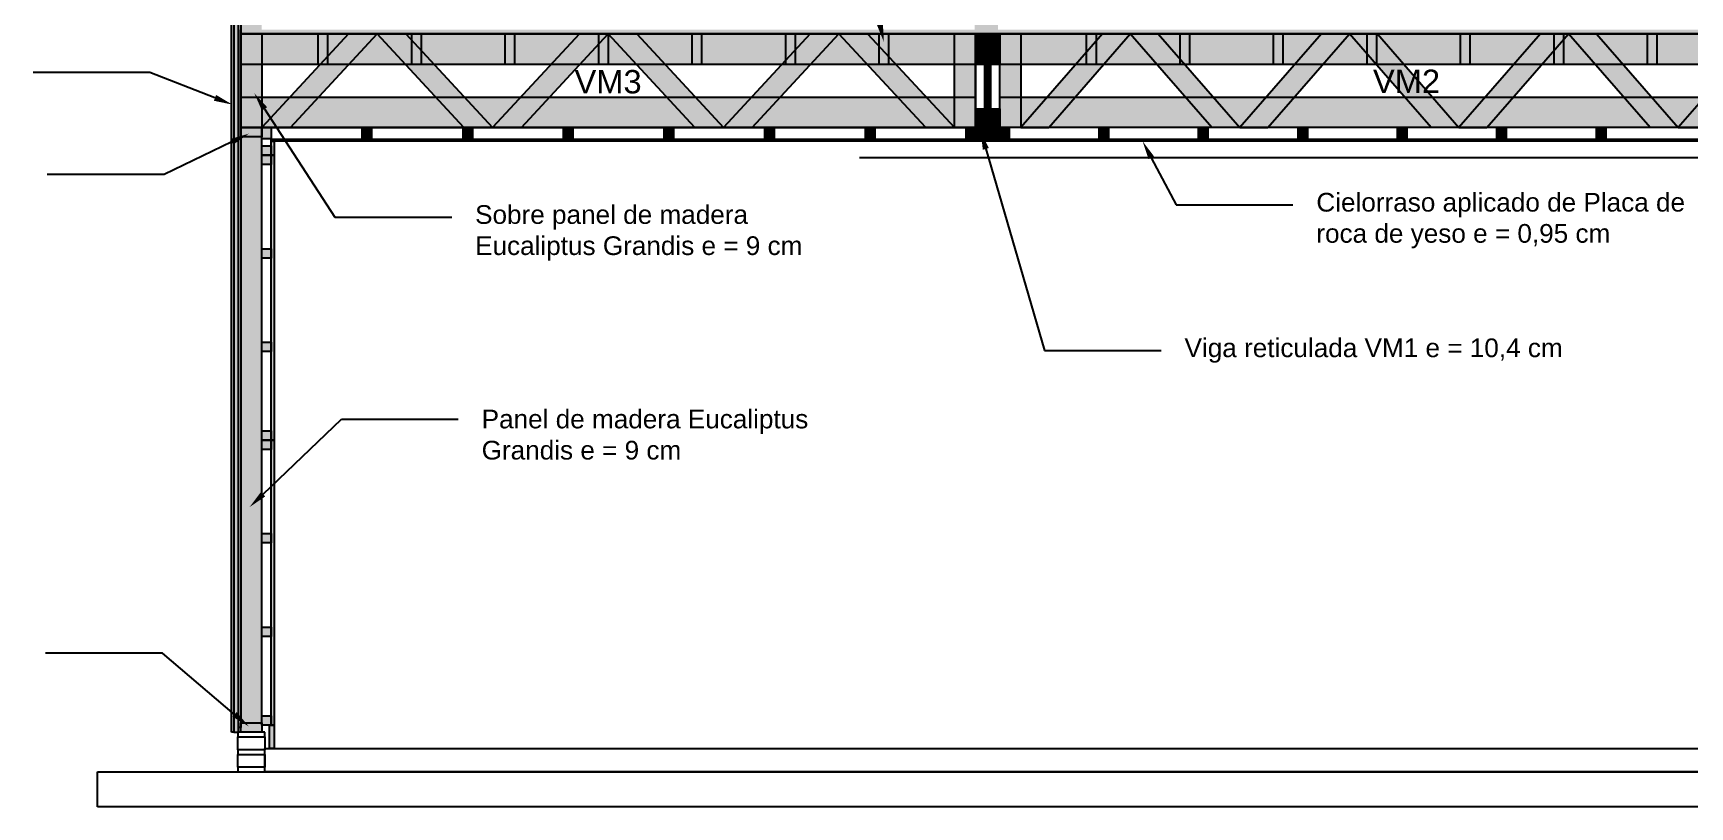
# Model space of a CAD drawing. Header units: millimetres. Extents: x 2924 to 6397, y 1565 to 1704.
# Drawn here: x 3172.05 to 3179.14, y 1618.33 to 1621.64 of the extents above; entities that cross this region are included whole.
import ezdxf

# ---------------------------------------------------------------- set-up
doc = ezdxf.new("R2010")
doc.units = ezdxf.units.MM
doc.layers.add('00_Celosia', color=6, linetype='Continuous')
doc.layers.add('PT-MUROS', color=7, linetype='Continuous')
doc.styles.get("Standard").update_dxf_attribs({"font": 'arial.ttf'})

msp = doc.modelspace()

# ---------------------------------------------------------------- hatches: boundary and pattern name
at = {"layer": 'PT-MUROS'}
h = msp.add_hatch(color=8, dxfattribs=at)
h.dxf.hatch_style = 1
h.paths.add_polyline_path([(3172.913, 1618.6512), (3172.9028, 1618.6512), (3172.9028, 1624.3682), (3172.913, 1624.3682)])
at = {"layer": 'PT-MUROS', "true_color": 0xf7f281}
h = msp.add_hatch(color=51, dxfattribs=at)
h.dxf.hatch_style = 1
h.paths.add_polyline_path([(3172.933, 1624.3682), (3172.913, 1624.3682), (3172.913, 1618.6512), (3172.933, 1618.6512)])
at = {"layer": 'PT-MUROS'}
h = msp.add_hatch(color=1, dxfattribs=at)
h.dxf.hatch_style = 1
h.paths.add_polyline_path([(3172.9425, 1618.6712), (3172.933, 1618.6712), (3172.933, 1624.3682), (3172.9425, 1624.3682)])
h.paths.add_polyline_path([(3176.083, 1624.3682), (3176.0925, 1624.3682), (3176.0925, 1621.6587), (3176.083, 1621.6587)])
h = msp.add_hatch(color=3, dxfattribs=at)
h.dxf.hatch_style = 1
h.paths.add_polyline_path([(3172.9425, 1621.2407), (3173.0325, 1621.2407), (3173.0325, 1621.2007), (3172.9425, 1621.2007)])
h.paths.add_polyline_path([(3172.9425, 1624.3682), (3173.0325, 1624.3682), (3173.0325, 1624.3282), (3172.9425, 1624.3282)])
h.paths.add_polyline_path([(3176.0925, 1624.3682), (3176.1825, 1624.3682), (3176.1825, 1624.3282), (3176.0925, 1624.3282)])
at = {"layer": 'PT-MUROS', "true_color": 0xf8991e}
h = msp.add_hatch(color=30, dxfattribs=at)
h.dxf.hatch_style = 1
h.paths.add_polyline_path([(3173.0325, 1621.2007), (3172.9425, 1621.2007), (3172.9425, 1618.6912), (3173.0325, 1618.6912)])
h.paths.add_polyline_path([(3173.0325, 1624.3282), (3172.9425, 1624.3282), (3172.9425, 1621.6987), (3173.0325, 1621.6987)])
h.paths.add_polyline_path([(3176.1825, 1624.3282), (3176.0925, 1624.3282), (3176.0925, 1621.6987), (3176.1825, 1621.6987)])
at = {"layer": 'PT-MUROS', "true_color": 0xf7f281}
h = msp.add_hatch(color=51, dxfattribs=at)
h.dxf.hatch_style = 1
h.paths.add_polyline_path([(3176.1825, 1621.7587), (3176.2225, 1621.7587), (3176.2225, 1621.7187), (3176.1825, 1621.7187)])
h.paths.add_polyline_path([(3176.1825, 1621.8187), (3176.2225, 1621.8187), (3176.2225, 1621.7787), (3176.1825, 1621.7787)])
h.paths.add_polyline_path([(3176.043, 1621.7587), (3176.083, 1621.7587), (3176.083, 1621.7187), (3176.043, 1621.7187)])
h.paths.add_polyline_path([(3176.043, 1621.8187), (3176.083, 1621.8187), (3176.083, 1621.7787), (3176.043, 1621.7787)])
h.paths.add_polyline_path([(3176.043, 1622.1387), (3176.083, 1622.1387), (3176.083, 1622.0987), (3176.043, 1622.0987)])
h.paths.add_polyline_path([(3176.1825, 1622.1387), (3176.2225, 1622.1387), (3176.2225, 1622.0987), (3176.1825, 1622.0987)])
h.paths.add_polyline_path([(3176.043, 1622.9787), (3176.083, 1622.9787), (3176.083, 1622.9387), (3176.043, 1622.9387)])
h.paths.add_polyline_path([(3176.043, 1622.9387), (3176.083, 1622.9387), (3176.083, 1622.8987), (3176.043, 1622.8987)])
h.paths.add_polyline_path([(3176.043, 1622.5387), (3176.083, 1622.5387), (3176.083, 1622.4987), (3176.043, 1622.4987)])
h.paths.add_polyline_path([(3176.1825, 1622.9787), (3176.2225, 1622.9787), (3176.2225, 1622.9387), (3176.1825, 1622.9387)])
h.paths.add_polyline_path([(3176.1825, 1622.9387), (3176.2225, 1622.9387), (3176.2225, 1622.8987), (3176.1825, 1622.8987)])
h.paths.add_polyline_path([(3176.1825, 1622.5387), (3176.2225, 1622.5387), (3176.2225, 1622.4987), (3176.1825, 1622.4987)])
h.paths.add_polyline_path([(3176.043, 1623.7587), (3176.083, 1623.7587), (3176.083, 1623.7187), (3176.043, 1623.7187)])
h.paths.add_polyline_path([(3176.043, 1623.3587), (3176.083, 1623.3587), (3176.083, 1623.3187), (3176.043, 1623.3187)])
h.paths.add_polyline_path([(3176.1825, 1623.7587), (3176.2225, 1623.7587), (3176.2225, 1623.7187), (3176.1825, 1623.7187)])
h.paths.add_polyline_path([(3176.1825, 1623.3587), (3176.2225, 1623.3587), (3176.2225, 1623.3187), (3176.1825, 1623.3187)])
h.paths.add_polyline_path([(3176.043, 1624.1987), (3176.083, 1624.1987), (3176.083, 1624.1587), (3176.043, 1624.1587)])
h.paths.add_polyline_path([(3176.043, 1624.1587), (3176.083, 1624.1587), (3176.083, 1624.1187), (3176.043, 1624.1187)])
h.paths.add_polyline_path([(3176.1825, 1624.1987), (3176.2225, 1624.1987), (3176.2225, 1624.1587), (3176.1825, 1624.1587)])
h.paths.add_polyline_path([(3176.1825, 1624.1587), (3176.2225, 1624.1587), (3176.2225, 1624.1187), (3176.1825, 1624.1187)])
h.paths.add_polyline_path([(3176.1825, 1624.3682), (3176.2225, 1624.3682), (3176.2225, 1624.3282), (3176.1825, 1624.3282)])
h.paths.add_polyline_path([(3176.043, 1624.3682), (3176.083, 1624.3682), (3176.083, 1624.3282), (3176.043, 1624.3282)])
h.paths.add_polyline_path([(3173.0325, 1624.1987), (3173.0725, 1624.1987), (3173.0725, 1624.1587), (3173.0325, 1624.1587)])
h.paths.add_polyline_path([(3173.0325, 1624.3682), (3173.0725, 1624.3682), (3173.0725, 1624.3282), (3173.0325, 1624.3282)])
h.paths.add_polyline_path([(3173.0325, 1624.1587), (3173.0725, 1624.1587), (3173.0725, 1624.1187), (3173.0325, 1624.1187)])
h.paths.add_polyline_path([(3173.0325, 1623.7587), (3173.0725, 1623.7587), (3173.0725, 1623.7187), (3173.0325, 1623.7187)])
h.paths.add_polyline_path([(3173.0325, 1623.3587), (3173.0725, 1623.3587), (3173.0725, 1623.3187), (3173.0325, 1623.3187)])
h.paths.add_polyline_path([(3173.0325, 1622.9787), (3173.0725, 1622.9787), (3173.0725, 1622.9387), (3173.0325, 1622.9387)])
h.paths.add_polyline_path([(3173.0325, 1622.9387), (3173.0725, 1622.9387), (3173.0725, 1622.8987), (3173.0325, 1622.8987)])
h.paths.add_polyline_path([(3173.0325, 1622.5387), (3173.0725, 1622.5387), (3173.0725, 1622.4987), (3173.0325, 1622.4987)])
h.paths.add_polyline_path([(3173.0325, 1622.1387), (3173.0725, 1622.1387), (3173.0725, 1622.0987), (3173.0325, 1622.0987)])
h.paths.add_polyline_path([(3173.0325, 1621.7587), (3173.0725, 1621.7587), (3173.0725, 1621.7187), (3173.0325, 1621.7187)])
h.paths.add_polyline_path([(3173.0325, 1621.8187), (3173.0725, 1621.8187), (3173.0725, 1621.7787), (3173.0325, 1621.7787)])
h.paths.add_polyline_path([(3173.0325, 1621.2412), (3173.0725, 1621.2412), (3173.0725, 1621.1912), (3173.0325, 1621.1912)])
h.paths.add_polyline_path([(3173.0325, 1621.1612), (3173.0725, 1621.1612), (3173.0725, 1621.1212), (3173.0325, 1621.1212)])
h.paths.add_polyline_path([(3173.0325, 1621.1212), (3173.0725, 1621.1212), (3173.0725, 1621.0812), (3173.0325, 1621.0812)])
h.paths.add_polyline_path([(3173.0325, 1620.3212), (3173.0725, 1620.3212), (3173.0725, 1620.2812), (3173.0325, 1620.2812)])
h.paths.add_polyline_path([(3173.0325, 1619.9412), (3173.0725, 1619.9412), (3173.0725, 1619.9012), (3173.0325, 1619.9012)])
h.paths.add_polyline_path([(3173.0325, 1619.9012), (3173.0725, 1619.9012), (3173.0725, 1619.8612), (3173.0325, 1619.8612)])
h.paths.add_polyline_path([(3173.0325, 1620.7212), (3173.0725, 1620.7212), (3173.0725, 1620.6812), (3173.0325, 1620.6812)])
h.paths.add_polyline_path([(3173.0325, 1619.5012), (3173.0725, 1619.5012), (3173.0725, 1619.4612), (3173.0325, 1619.4612)])
h.paths.add_polyline_path([(3173.0325, 1619.1012), (3173.0725, 1619.1012), (3173.0725, 1619.0612), (3173.0325, 1619.0612)])
h.paths.add_polyline_path([(3173.0325, 1618.7212), (3173.0725, 1618.7212), (3173.0725, 1618.6812), (3173.0325, 1618.6812)])
at = {"layer": 'PT-MUROS', "true_color": 0x58ba48}
h = msp.add_hatch(color=85, dxfattribs=at)
h.dxf.hatch_style = 1
h.paths.add_polyline_path([(3173.0725, 1622.9387), (3173.085, 1622.9387), (3173.085, 1621.7187), (3173.0725, 1621.7187)])
h.paths.add_polyline_path([(3173.0725, 1621.1812), (3173.085, 1621.1812), (3173.085, 1621.1212), (3173.0725, 1621.1212)])
h.paths.add_polyline_path([(3173.0725, 1621.1212), (3173.085, 1621.1212), (3173.085, 1619.9012), (3173.0725, 1619.9012)])
h.paths.add_polyline_path([(3173.0725, 1621.1907), (3179.6348, 1621.1907), (3179.6348, 1621.1812), (3173.0725, 1621.1812)])
h.paths.add_polyline_path([(3173.0725, 1619.9012), (3173.085, 1619.9012), (3173.085, 1618.6812), (3173.0725, 1618.6812)])
h.paths.add_polyline_path([(3176.2225, 1622.9387), (3176.235, 1622.9387), (3176.235, 1621.7187), (3176.2225, 1621.7187)])
h.paths.add_polyline_path([(3176.0305, 1622.9387), (3176.043, 1622.9387), (3176.043, 1621.7187), (3176.0305, 1621.7187)])
h.paths.add_polyline_path([(3176.2225, 1624.1587), (3176.235, 1624.1587), (3176.235, 1622.9387), (3176.2225, 1622.9387)])
h.paths.add_polyline_path([(3176.0305, 1624.1587), (3176.043, 1624.1587), (3176.043, 1622.9387), (3176.0305, 1622.9387)])
h.paths.add_polyline_path([(3176.235, 1624.3187), (3176.2225, 1624.3187), (3176.2225, 1624.1587), (3176.235, 1624.1587)])
h.paths.add_polyline_path([(3176.043, 1624.3187), (3176.0305, 1624.3187), (3176.0305, 1624.1587), (3176.043, 1624.1587)])
h.paths.add_polyline_path([(3173.0725, 1624.3282), (3176.043, 1624.3282), (3176.043, 1624.3187), (3173.0725, 1624.3187)])
h.paths.add_polyline_path([(3176.2225, 1624.3282), (3179.6348, 1624.3282), (3179.6348, 1624.3187), (3176.2225, 1624.3187)])
h.paths.add_polyline_path([(3173.085, 1624.3187), (3173.0725, 1624.3187), (3173.0725, 1624.1587), (3173.085, 1624.1587)])
h.paths.add_polyline_path([(3173.0725, 1624.1587), (3173.085, 1624.1587), (3173.085, 1622.9387), (3173.0725, 1622.9387)])
at = {"layer": 'PT-MUROS', "true_color": 0x636466}
h = msp.add_hatch(color=251, dxfattribs=at)
h.dxf.hatch_style = 1
h.paths.add_polyline_path([(3173.065, 1618.6812), (3173.085, 1618.6812), (3173.085, 1618.5812), (3173.065, 1618.5812)])
h.paths.add_polyline_path([(3173.085, 1621.8187), (3173.105, 1621.8187), (3173.105, 1621.7187), (3173.085, 1621.7187)])
h.paths.add_polyline_path([(3176.0105, 1621.8187), (3176.0305, 1621.8187), (3176.0305, 1621.7187), (3176.0105, 1621.7187)])
h.paths.add_polyline_path([(3176.235, 1621.8187), (3176.255, 1621.8187), (3176.255, 1621.7187), (3176.235, 1621.7187)])
h.paths.add_polyline_path([(3179.6148, 1621.8187), (3179.6348, 1621.8187), (3179.6348, 1621.7187), (3179.6148, 1621.7187)])
at = {"layer": 'PT-MUROS', "true_color": 0x991b1e}
h = msp.add_hatch(color=244, dxfattribs=at)
h.dxf.hatch_style = 1
h.paths.add_polyline_path([(3172.9425, 1618.6912), (3173.0325, 1618.6912), (3173.0325, 1618.6512), (3172.9425, 1618.6512)])
h.paths.add_polyline_path([(3176.0925, 1621.6987), (3176.1825, 1621.6987), (3176.1825, 1621.6587), (3176.0925, 1621.6587)])
h.paths.add_polyline_path([(3172.9425, 1621.6987), (3173.0325, 1621.6987), (3173.0325, 1621.6587), (3172.9425, 1621.6587)])
at = {"layer": 'PT-MUROS', "true_color": 0x642165}
h = msp.add_hatch(color=219, dxfattribs=at)
h.dxf.hatch_style = 1
h.paths.add_polyline_path([(3172.9425, 1621.6587), (3179.6523, 1621.6587), (3179.6523, 1621.6407), (3172.9425, 1621.6407)])
at = {"layer": 'PT-MUROS', "true_color": 0xf7f281}
h = msp.add_hatch(color=51, dxfattribs=at)
h.dxf.hatch_style = 1
h.paths.add_polyline_path([(3176.0865, 1621.2407), (3172.9425, 1621.2407), (3172.9425, 1621.3707), (3176.0865, 1621.3707)])
h.paths.add_polyline_path([(3176.0865, 1621.5107), (3172.9425, 1621.5107), (3172.9425, 1621.6407), (3176.0865, 1621.6407)])
at = {"layer": 'PT-MUROS', "true_color": 0xcd6928}
h = msp.add_hatch(color=32, dxfattribs=at)
h.dxf.hatch_style = 1
h.paths.add_polyline_path([(3175.5025, 1621.6407), (3175.6253, 1621.6407), (3175.9965, 1621.2407), (3175.8737, 1621.2407)])
h.paths.add_polyline_path([(3175.5025, 1621.6407), (3175.3797, 1621.6407), (3175.0085, 1621.2407), (3175.1313, 1621.2407)])
h.paths.add_polyline_path([(3174.5145, 1621.6407), (3174.6373, 1621.6407), (3175.0085, 1621.2407), (3174.8857, 1621.2407)])
h.paths.add_polyline_path([(3174.5145, 1621.6407), (3174.3917, 1621.6407), (3174.0205, 1621.2407), (3174.1433, 1621.2407)])
h.paths.add_polyline_path([(3173.5265, 1621.6407), (3173.6493, 1621.6407), (3174.0205, 1621.2407), (3173.8977, 1621.2407)])
h.paths.add_polyline_path([(3173.5265, 1621.6407), (3173.4037, 1621.6407), (3173.0325, 1621.2407), (3173.1553, 1621.2407)])
h.paths.add_polyline_path([(3175.9965, 1621.6407), (3176.0865, 1621.6407), (3176.0865, 1621.2407), (3175.9965, 1621.2407)])
h.paths.add_polyline_path([(3172.9425, 1621.6407), (3173.0325, 1621.6407), (3173.0325, 1621.2407), (3172.9425, 1621.2407)])
at = {"layer": 'PT-MUROS'}
h = msp.add_hatch(color=5, dxfattribs=at)
h.dxf.hatch_style = 1
h.paths.add_polyline_path([(3172.9425, 1621.6407), (3173.0325, 1621.6407), (3173.0325, 1621.2407), (3172.9425, 1621.2407)])
h = msp.add_hatch(color=1, dxfattribs=at)
h.dxf.hatch_style = 1
h.paths.add_polyline_path([(3173.2745, 1621.6407), (3173.3145, 1621.6407), (3173.3145, 1621.5107), (3173.2745, 1621.5107)])
h = msp.add_hatch(color=1, dxfattribs=at)
h.dxf.hatch_style = 1
h.paths.add_polyline_path([(3173.6745, 1621.6407), (3173.7145, 1621.6407), (3173.7145, 1621.5107), (3173.6745, 1621.5107)])
h = msp.add_hatch(color=1, dxfattribs=at)
h.dxf.hatch_style = 1
h.paths.add_polyline_path([(3174.0745, 1621.6407), (3174.1145, 1621.6407), (3174.1145, 1621.5107), (3174.0745, 1621.5107)])
h = msp.add_hatch(color=1, dxfattribs=at)
h.dxf.hatch_style = 1
h.paths.add_polyline_path([(3174.4745, 1621.6407), (3174.5145, 1621.6407), (3174.5145, 1621.5107), (3174.4745, 1621.5107)])
h = msp.add_hatch(color=1, dxfattribs=at)
h.dxf.hatch_style = 1
h.paths.add_polyline_path([(3174.8745, 1621.6407), (3174.9145, 1621.6407), (3174.9145, 1621.5107), (3174.8745, 1621.5107)])
h = msp.add_hatch(color=1, dxfattribs=at)
h.dxf.hatch_style = 1
h.paths.add_polyline_path([(3175.2745, 1621.6407), (3175.3145, 1621.6407), (3175.3145, 1621.5107), (3175.2745, 1621.5107)])
h = msp.add_hatch(color=1, dxfattribs=at)
h.dxf.hatch_style = 1
h.paths.add_polyline_path([(3175.6745, 1621.6407), (3175.7145, 1621.6407), (3175.7145, 1621.5107), (3175.6745, 1621.5107)])
at = {"layer": 'PT-MUROS', "true_color": 0xf7f281}
h = msp.add_hatch(color=51, dxfattribs=at)
h.dxf.hatch_style = 1
h.paths.add_polyline_path([(3176.1905, 1621.6407), (3179.6523, 1621.6407), (3179.6523, 1621.5107), (3176.1905, 1621.5107)])
h.paths.add_polyline_path([(3176.1905, 1621.3707), (3179.6523, 1621.3707), (3179.6523, 1621.2407), (3176.1905, 1621.2407)])
at = {"layer": 'PT-MUROS', "true_color": 0xcd6928}
h = msp.add_hatch(color=32, dxfattribs=at)
h.dxf.hatch_style = 1
h.paths.add_polyline_path([(3179.5623, 1621.6407), (3179.4428, 1621.6407), (3179.0935, 1621.2407), (3179.213, 1621.2407)])
h.paths.add_polyline_path([(3178.6247, 1621.6407), (3178.7441, 1621.6407), (3179.0935, 1621.2407), (3178.974, 1621.2407)])
h.paths.add_polyline_path([(3178.6247, 1621.6407), (3178.5052, 1621.6407), (3178.1558, 1621.2407), (3178.2753, 1621.2407)])
h.paths.add_polyline_path([(3179.5623, 1621.6407), (3179.6523, 1621.6407), (3179.6523, 1621.2407), (3179.5623, 1621.2407)])
h.paths.add_polyline_path([(3177.687, 1621.6407), (3177.8065, 1621.6407), (3178.1558, 1621.2407), (3178.0363, 1621.2407)])
h.paths.add_polyline_path([(3177.687, 1621.6407), (3177.5675, 1621.6407), (3177.2182, 1621.2407), (3177.3376, 1621.2407)])
h.paths.add_polyline_path([(3176.7493, 1621.6407), (3176.8688, 1621.6407), (3177.2182, 1621.2407), (3177.0987, 1621.2407)])
h.paths.add_polyline_path([(3176.7493, 1621.6407), (3176.6298, 1621.6407), (3176.2805, 1621.2407), (3176.4, 1621.2407)])
h.paths.add_polyline_path([(3176.1905, 1621.6407), (3176.2805, 1621.6407), (3176.2805, 1621.2407), (3176.1905, 1621.2407)])
at = {"layer": 'PT-MUROS'}
h = msp.add_hatch(color=1, dxfattribs=at)
h.dxf.hatch_style = 1
h.paths.add_polyline_path([(3176.5625, 1621.6407), (3176.6025, 1621.6407), (3176.6025, 1621.5107), (3176.5625, 1621.5107)])
h = msp.add_hatch(color=1, dxfattribs=at)
h.dxf.hatch_style = 1
h.paths.add_polyline_path([(3176.9625, 1621.6407), (3177.0025, 1621.6407), (3177.0025, 1621.5107), (3176.9625, 1621.5107)])
h = msp.add_hatch(color=1, dxfattribs=at)
h.dxf.hatch_style = 1
h.paths.add_polyline_path([(3177.3625, 1621.6407), (3177.4025, 1621.6407), (3177.4025, 1621.5107), (3177.3625, 1621.5107)])
h = msp.add_hatch(color=1, dxfattribs=at)
h.dxf.hatch_style = 1
h.paths.add_polyline_path([(3177.7625, 1621.6407), (3177.8025, 1621.6407), (3177.8025, 1621.5107), (3177.7625, 1621.5107)])
h = msp.add_hatch(color=1, dxfattribs=at)
h.dxf.hatch_style = 1
h.paths.add_polyline_path([(3178.1625, 1621.6407), (3178.2025, 1621.6407), (3178.2025, 1621.5107), (3178.1625, 1621.5107)])
h = msp.add_hatch(color=1, dxfattribs=at)
h.dxf.hatch_style = 1
h.paths.add_polyline_path([(3178.5625, 1621.6407), (3178.6025, 1621.6407), (3178.6025, 1621.5107), (3178.5625, 1621.5107)])
h = msp.add_hatch(color=1, dxfattribs=at)
h.dxf.hatch_style = 1
h.paths.add_polyline_path([(3178.9625, 1621.6407), (3179.0025, 1621.6407), (3179.0025, 1621.5107), (3178.9625, 1621.5107)])
at = {"layer": 'PT-MUROS', "true_color": 0xf7f281}
h = msp.add_hatch(color=51, dxfattribs=at)
h.dxf.hatch_style = 1
h.paths.add_polyline_path([(3173.4625, 1621.2412), (3173.5025, 1621.2412), (3173.5025, 1621.1912), (3173.4625, 1621.1912)])
h = msp.add_hatch(color=51, dxfattribs=at)
h.dxf.hatch_style = 1
h.paths.add_polyline_path([(3173.8943, 1621.2412), (3173.9343, 1621.2412), (3173.9343, 1621.1912), (3173.8943, 1621.1912)])
h = msp.add_hatch(color=51, dxfattribs=at)
h.dxf.hatch_style = 1
h.paths.add_polyline_path([(3174.3238, 1621.2407), (3174.3638, 1621.2407), (3174.3638, 1621.1907), (3174.3238, 1621.1907)])
h = msp.add_hatch(color=51, dxfattribs=at)
h.dxf.hatch_style = 1
h.paths.add_polyline_path([(3174.7545, 1621.2407), (3174.7945, 1621.2407), (3174.7945, 1621.1907), (3174.7545, 1621.1907)])
h = msp.add_hatch(color=51, dxfattribs=at)
h.dxf.hatch_style = 1
h.paths.add_polyline_path([(3175.1851, 1621.2407), (3175.2251, 1621.2407), (3175.2251, 1621.1907), (3175.1851, 1621.1907)])
h = msp.add_hatch(color=51, dxfattribs=at)
h.dxf.hatch_style = 1
h.paths.add_polyline_path([(3175.6158, 1621.2407), (3175.6558, 1621.2407), (3175.6558, 1621.1907), (3175.6158, 1621.1907)])
h = msp.add_hatch(color=51, dxfattribs=at)
h.dxf.hatch_style = 1
h.paths.add_polyline_path([(3176.0465, 1621.2407), (3176.0865, 1621.2407), (3176.0865, 1621.1907), (3176.0465, 1621.1907)])
h = msp.add_hatch(color=51, dxfattribs=at)
h.dxf.hatch_style = 1
h.paths.add_polyline_path([(3176.1905, 1621.2407), (3176.2305, 1621.2407), (3176.2305, 1621.1907), (3176.1905, 1621.1907)])
h = msp.add_hatch(color=51, dxfattribs=at)
h.dxf.hatch_style = 1
h.paths.add_polyline_path([(3176.616, 1621.2407), (3176.656, 1621.2407), (3176.656, 1621.1907), (3176.616, 1621.1907)])
h = msp.add_hatch(color=51, dxfattribs=at)
h.dxf.hatch_style = 1
h.paths.add_polyline_path([(3177.0416, 1621.2407), (3177.0816, 1621.2407), (3177.0816, 1621.1907), (3177.0416, 1621.1907)])
h = msp.add_hatch(color=51, dxfattribs=at)
h.dxf.hatch_style = 1
h.paths.add_polyline_path([(3177.4671, 1621.2407), (3177.5071, 1621.2407), (3177.5071, 1621.1907), (3177.4671, 1621.1907)])
h = msp.add_hatch(color=51, dxfattribs=at)
h.dxf.hatch_style = 1
h.paths.add_polyline_path([(3177.8927, 1621.2407), (3177.9327, 1621.2407), (3177.9327, 1621.1907), (3177.8927, 1621.1907)])
h = msp.add_hatch(color=51, dxfattribs=at)
h.dxf.hatch_style = 1
h.paths.add_polyline_path([(3178.3182, 1621.2407), (3178.3582, 1621.2407), (3178.3582, 1621.1907), (3178.3182, 1621.1907)])
h = msp.add_hatch(color=51, dxfattribs=at)
h.dxf.hatch_style = 1
h.paths.add_polyline_path([(3178.7437, 1621.2407), (3178.7837, 1621.2407), (3178.7837, 1621.1907), (3178.7437, 1621.1907)])

# ---------------------------------------------------------------- linework, layer by layer
at = {"layer": '00_Celosia'}
msp.add_line((3179.6348, 1621.1107), (3175.591, 1621.1107), dxfattribs=at)
at = {"layer": 'PT-MUROS'}
for p, q in [((3172.9028, 1618.6512), (3172.9028, 1624.3682)), ((3172.913, 1624.3682), (3172.913, 1618.6512)), ((3172.913, 1624.3682), (3172.913, 1618.6512)), ((3172.933, 1618.6712), (3172.933, 1624.3682)), ((3172.933, 1618.6512), (3172.933, 1624.3682)), ((3172.9425, 1624.3682), (3172.9425, 1618.6712)), ((3172.9425, 1621.6407), (3172.9425, 1621.6587)), ((3179.6523, 1621.6407), (3172.9425, 1621.6407)), ((3176.0865, 1621.6407), (3172.9425, 1621.6407)), ((3172.9425, 1621.6407), (3172.9425, 1621.2407)), ((3172.9425, 1621.6407), (3173.0325, 1621.6407)), ((3172.9425, 1621.2407), (3172.9425, 1621.6407)), ((3172.9425, 1621.5107), (3172.9425, 1621.6407)), ((3172.9425, 1621.6407), (3176.0865, 1621.6407)), ((3172.9425, 1621.6407), (3173.0325, 1621.6407)), ((3172.9425, 1621.2407), (3172.9425, 1621.6407)), ((3173.0325, 1621.6407), (3173.0325, 1621.2407)), ((3173.4037, 1621.6407), (3173.0325, 1621.2407)), ((3173.0325, 1621.6407), (3173.0325, 1621.2407)), ((3173.1553, 1621.2407), (3173.5265, 1621.6407)), ((3173.2745, 1621.6407), (3173.3145, 1621.6407)), ((3173.2745, 1621.5107), (3173.2745, 1621.6407)), ((3173.3145, 1621.6407), (3173.3145, 1621.5107)), ((3173.5265, 1621.6407), (3173.4037, 1621.6407)), ((3173.5265, 1621.6407), (3173.6493, 1621.6407)), ((3173.8977, 1621.2407), (3173.5265, 1621.6407)), ((3173.6493, 1621.6407), (3174.0205, 1621.2407)), ((3173.6745, 1621.6407), (3173.7145, 1621.6407)), ((3173.6745, 1621.5107), (3173.6745, 1621.6407)), ((3173.7145, 1621.6407), (3173.7145, 1621.5107)), ((3174.3917, 1621.6407), (3174.0205, 1621.2407)), ((3174.0745, 1621.6407), (3174.1145, 1621.6407)), ((3174.0745, 1621.5107), (3174.0745, 1621.6407)), ((3174.1145, 1621.6407), (3174.1145, 1621.5107)), ((3174.1433, 1621.2407), (3174.5145, 1621.6407)), ((3174.5145, 1621.6407), (3174.3917, 1621.6407)), ((3174.4745, 1621.6407), (3174.5145, 1621.6407)), ((3174.4745, 1621.5107), (3174.4745, 1621.6407)), ((3174.5145, 1621.6407), (3174.6373, 1621.6407)), ((3174.8857, 1621.2407), (3174.5145, 1621.6407)), ((3174.5145, 1621.6407), (3174.5145, 1621.5107)), ((3174.6373, 1621.6407), (3175.0085, 1621.2407)), ((3174.8745, 1621.6407), (3174.9145, 1621.6407)), ((3174.8745, 1621.5107), (3174.8745, 1621.6407)), ((3174.9145, 1621.6407), (3174.9145, 1621.5107)), ((3175.3797, 1621.6407), (3175.0085, 1621.2407)), ((3175.1313, 1621.2407), (3175.5025, 1621.6407)), ((3175.2745, 1621.6407), (3175.3145, 1621.6407)), ((3175.2745, 1621.5107), (3175.2745, 1621.6407)), ((3175.3145, 1621.6407), (3175.3145, 1621.5107)), ((3175.5025, 1621.6407), (3175.3797, 1621.6407)), ((3175.5025, 1621.6407), (3175.6253, 1621.6407)), ((3175.8737, 1621.2407), (3175.5025, 1621.6407)), ((3175.6253, 1621.6407), (3175.9965, 1621.2407)), ((3175.6745, 1621.6407), (3175.7145, 1621.6407)), ((3175.6745, 1621.5107), (3175.6745, 1621.6407)), ((3175.7145, 1621.6407), (3175.7145, 1621.5107)), ((3175.9965, 1621.6407), (3176.0865, 1621.6407)), ((3175.9965, 1621.2407), (3175.9965, 1621.6407)), ((3176.0865, 1621.2407), (3176.0865, 1621.6407)), ((3176.0865, 1621.6407), (3176.0865, 1621.2407)), ((3176.0865, 1621.6407), (3176.0865, 1621.5107)), ((3176.1905, 1621.6407), (3179.6523, 1621.6407)), ((3176.1905, 1621.5107), (3176.1905, 1621.6407)), ((3176.1905, 1621.6407), (3176.2805, 1621.6407)), ((3176.1905, 1621.2407), (3176.1905, 1621.6407)), ((3176.2805, 1621.6407), (3176.2805, 1621.2407)), ((3176.6298, 1621.6407), (3176.2805, 1621.2407)), ((3176.4, 1621.2407), (3176.7493, 1621.6407)), ((3176.5625, 1621.6407), (3176.6025, 1621.6407)), ((3176.5625, 1621.5107), (3176.5625, 1621.6407)), ((3176.6025, 1621.6407), (3176.6025, 1621.5107)), ((3176.7493, 1621.6407), (3176.6298, 1621.6407)), ((3176.7493, 1621.6407), (3176.8688, 1621.6407)), ((3177.0987, 1621.2407), (3176.7493, 1621.6407)), ((3176.8688, 1621.6407), (3177.2182, 1621.2407)), ((3176.9625, 1621.6407), (3177.0025, 1621.6407)), ((3176.9625, 1621.5107), (3176.9625, 1621.6407)), ((3177.0025, 1621.6407), (3177.0025, 1621.5107)), ((3177.5675, 1621.6407), (3177.2182, 1621.2407)), ((3177.3376, 1621.2407), (3177.687, 1621.6407)), ((3177.3625, 1621.6407), (3177.4025, 1621.6407)), ((3177.3625, 1621.5107), (3177.3625, 1621.6407)), ((3177.4025, 1621.6407), (3177.4025, 1621.5107)), ((3177.687, 1621.6407), (3177.5675, 1621.6407)), ((3177.687, 1621.6407), (3177.8065, 1621.6407)), ((3178.0363, 1621.2407), (3177.687, 1621.6407)), ((3177.7625, 1621.6407), (3177.8025, 1621.6407)), ((3177.7625, 1621.5107), (3177.7625, 1621.6407)), ((3177.8025, 1621.6407), (3177.8025, 1621.5107)), ((3177.8065, 1621.6407), (3178.1558, 1621.2407)), ((3178.5052, 1621.6407), (3178.1558, 1621.2407)), ((3178.1625, 1621.6407), (3178.2025, 1621.6407)), ((3178.1625, 1621.5107), (3178.1625, 1621.6407)), ((3178.2025, 1621.6407), (3178.2025, 1621.5107)), ((3178.2753, 1621.2407), (3178.6247, 1621.6407)), ((3178.6247, 1621.6407), (3178.5052, 1621.6407)), ((3178.5625, 1621.6407), (3178.6025, 1621.6407)), ((3178.5625, 1621.5107), (3178.5625, 1621.6407)), ((3178.6025, 1621.6407), (3178.6025, 1621.5107)), ((3178.6247, 1621.6407), (3178.7441, 1621.6407)), ((3178.974, 1621.2407), (3178.6247, 1621.6407)), ((3178.7441, 1621.6407), (3179.0935, 1621.2407)), ((3178.9625, 1621.6407), (3179.0025, 1621.6407)), ((3178.9625, 1621.5107), (3178.9625, 1621.6407)), ((3179.0025, 1621.6407), (3179.0025, 1621.5107)), ((3179.4428, 1621.6407), (3179.0935, 1621.2407)), ((3176.0865, 1621.5107), (3172.9425, 1621.5107)), ((3173.3145, 1621.5107), (3173.2745, 1621.5107)), ((3173.7145, 1621.5107), (3173.6745, 1621.5107)), ((3174.1145, 1621.5107), (3174.0745, 1621.5107)), ((3174.5145, 1621.5107), (3174.4745, 1621.5107)), ((3174.9145, 1621.5107), (3174.8745, 1621.5107)), ((3175.3145, 1621.5107), (3175.2745, 1621.5107)), ((3175.7145, 1621.5107), (3175.6745, 1621.5107)), ((3179.6523, 1621.5107), (3176.1905, 1621.5107)), ((3176.6025, 1621.5107), (3176.5625, 1621.5107)), ((3177.0025, 1621.5107), (3176.9625, 1621.5107)), ((3177.4025, 1621.5107), (3177.3625, 1621.5107)), ((3177.8025, 1621.5107), (3177.7625, 1621.5107)), ((3178.2025, 1621.5107), (3178.1625, 1621.5107)), ((3178.6025, 1621.5107), (3178.5625, 1621.5107)), ((3179.0025, 1621.5107), (3178.9625, 1621.5107)), ((3172.9425, 1621.2407), (3172.9425, 1621.3707)), ((3172.9425, 1621.3707), (3176.0865, 1621.3707)), ((3176.0865, 1621.3707), (3176.0865, 1621.2407)), ((3176.1905, 1621.3707), (3179.6523, 1621.3707)), ((3176.1905, 1621.2407), (3176.1905, 1621.3707)), ((3172.9425, 1621.2407), (3173.0325, 1621.2407)), ((3172.9425, 1621.2007), (3172.9425, 1621.2407)), ((3172.9425, 1621.2407), (3176.0865, 1621.2407)), ((3173.0325, 1621.2407), (3172.9425, 1621.2407)), ((3176.0865, 1621.2407), (3172.9425, 1621.2407)), ((3173.0325, 1621.2407), (3172.9425, 1621.2407)), ((3173.0325, 1621.2007), (3172.9425, 1621.2007)), ((3173.0325, 1621.2007), (3172.9425, 1621.2007)), ((3172.9425, 1621.2007), (3172.9425, 1618.6912)), ((3173.0325, 1621.2412), (3173.0725, 1621.2412)), ((3173.0325, 1621.1912), (3173.0325, 1621.2412)), ((3173.0325, 1621.2407), (3173.0325, 1621.2007)), ((3173.0325, 1621.2407), (3173.1553, 1621.2407)), ((3173.0325, 1618.6912), (3173.0325, 1621.2007)), ((3173.0725, 1621.1912), (3173.0325, 1621.1912)), ((3173.0725, 1621.2412), (3173.0725, 1621.1912)), ((3173.0725, 1621.1907), (3179.6348, 1621.1907)), ((3173.0725, 1621.1812), (3173.0725, 1621.1907)), ((3179.6348, 1621.1812), (3173.0725, 1621.1812)), ((3173.0725, 1621.1812), (3173.085, 1621.1812)), ((3173.0725, 1621.1212), (3173.0725, 1621.1812)), ((3173.085, 1621.1812), (3173.085, 1621.1212)), ((3173.4625, 1621.2412), (3173.5025, 1621.2412)), ((3173.4625, 1621.1912), (3173.4625, 1621.2412)), ((3173.5025, 1621.1912), (3173.4625, 1621.1912)), ((3173.5025, 1621.2412), (3173.5025, 1621.1912)), ((3173.8943, 1621.2412), (3173.9343, 1621.2412)), ((3173.8943, 1621.1912), (3173.8943, 1621.2412)), ((3173.9343, 1621.1912), (3173.8943, 1621.1912)), ((3174.0205, 1621.2407), (3173.8977, 1621.2407)), ((3173.9343, 1621.2412), (3173.9343, 1621.1912)), ((3174.0205, 1621.2407), (3174.1433, 1621.2407)), ((3174.3238, 1621.2407), (3174.3638, 1621.2407)), ((3174.3238, 1621.1907), (3174.3238, 1621.2407)), ((3174.3638, 1621.1907), (3174.3238, 1621.1907)), ((3174.3638, 1621.2407), (3174.3638, 1621.1907)), ((3174.7545, 1621.2407), (3174.7945, 1621.2407)), ((3174.7545, 1621.1907), (3174.7545, 1621.2407)), ((3174.7945, 1621.1907), (3174.7545, 1621.1907)), ((3174.7945, 1621.2407), (3174.7945, 1621.1907)), ((3175.0085, 1621.2407), (3174.8857, 1621.2407)), ((3175.0085, 1621.2407), (3175.1313, 1621.2407)), ((3175.1851, 1621.2407), (3175.2251, 1621.2407)), ((3175.1851, 1621.1907), (3175.1851, 1621.2407)), ((3175.2251, 1621.1907), (3175.1851, 1621.1907)), ((3175.2251, 1621.2407), (3175.2251, 1621.1907)), ((3175.6158, 1621.2407), (3175.6558, 1621.2407)), ((3175.6158, 1621.1907), (3175.6158, 1621.2407)), ((3175.6558, 1621.1907), (3175.6158, 1621.1907)), ((3175.6558, 1621.2407), (3175.6558, 1621.1907)), ((3175.9965, 1621.2407), (3175.8737, 1621.2407)), ((3176.0865, 1621.2407), (3175.9965, 1621.2407)), ((3176.0465, 1621.2407), (3176.0865, 1621.2407)), ((3176.0465, 1621.1907), (3176.0465, 1621.2407)), ((3176.0865, 1621.1907), (3176.0465, 1621.1907)), ((3176.0865, 1621.2407), (3176.0865, 1621.1907)), ((3179.6523, 1621.2407), (3176.1905, 1621.2407)), ((3176.2805, 1621.2407), (3176.1905, 1621.2407)), ((3176.1905, 1621.2407), (3176.2305, 1621.2407)), ((3176.1905, 1621.1907), (3176.1905, 1621.2407)), ((3176.2305, 1621.1907), (3176.1905, 1621.1907)), ((3176.2305, 1621.2407), (3176.2305, 1621.1907)), ((3176.2805, 1621.2407), (3176.4, 1621.2407)), ((3176.616, 1621.2407), (3176.656, 1621.2407)), ((3176.616, 1621.1907), (3176.616, 1621.2407)), ((3176.656, 1621.1907), (3176.616, 1621.1907)), ((3176.656, 1621.2407), (3176.656, 1621.1907)), ((3177.0416, 1621.2407), (3177.0816, 1621.2407)), ((3177.0416, 1621.1907), (3177.0416, 1621.2407)), ((3177.0816, 1621.1907), (3177.0416, 1621.1907)), ((3177.0816, 1621.2407), (3177.0816, 1621.1907)), ((3177.2182, 1621.2407), (3177.0987, 1621.2407)), ((3177.2182, 1621.2407), (3177.3376, 1621.2407)), ((3177.4671, 1621.2407), (3177.5071, 1621.2407)), ((3177.4671, 1621.1907), (3177.4671, 1621.2407)), ((3177.5071, 1621.1907), (3177.4671, 1621.1907)), ((3177.5071, 1621.2407), (3177.5071, 1621.1907)), ((3177.8927, 1621.2407), (3177.9327, 1621.2407)), ((3177.8927, 1621.1907), (3177.8927, 1621.2407)), ((3177.9327, 1621.1907), (3177.8927, 1621.1907)), ((3177.9327, 1621.2407), (3177.9327, 1621.1907)), ((3178.1558, 1621.2407), (3178.0363, 1621.2407)), ((3178.1558, 1621.2407), (3178.2753, 1621.2407)), ((3178.3182, 1621.2407), (3178.3582, 1621.2407)), ((3178.3182, 1621.1907), (3178.3182, 1621.2407)), ((3178.3582, 1621.1907), (3178.3182, 1621.1907)), ((3178.3582, 1621.2407), (3178.3582, 1621.1907)), ((3178.7437, 1621.2407), (3178.7837, 1621.2407)), ((3178.7437, 1621.1907), (3178.7437, 1621.2407)), ((3178.7837, 1621.1907), (3178.7437, 1621.1907)), ((3178.7837, 1621.2407), (3178.7837, 1621.1907)), ((3179.0935, 1621.2407), (3178.974, 1621.2407)), ((3179.0935, 1621.2407), (3179.213, 1621.2407)), ((3173.0325, 1621.1612), (3173.0725, 1621.1612)), ((3173.0325, 1621.1212), (3173.0325, 1621.1612)), ((3173.0325, 1621.1212), (3173.0725, 1621.1212)), ((3173.0325, 1621.0812), (3173.0325, 1621.1212)), ((3173.0725, 1621.1212), (3173.0325, 1621.1212)), ((3173.0725, 1621.1612), (3173.0725, 1621.1212)), ((3173.0725, 1621.1212), (3173.0725, 1621.0812)), ((3173.0725, 1621.1212), (3173.085, 1621.1212)), ((3173.0725, 1619.9012), (3173.0725, 1621.1212)), ((3173.085, 1621.1212), (3173.0725, 1621.1212)), ((3173.085, 1621.1212), (3173.085, 1619.9012)), ((3173.0725, 1621.0812), (3173.0325, 1621.0812)), ((3173.0325, 1620.7212), (3173.0725, 1620.7212)), ((3173.0325, 1620.6812), (3173.0325, 1620.7212)), ((3173.0725, 1620.7212), (3173.0725, 1620.6812)), ((3173.0725, 1620.6812), (3173.0325, 1620.6812)), ((3173.0325, 1620.3212), (3173.0725, 1620.3212)), ((3173.0325, 1620.2812), (3173.0325, 1620.3212)), ((3173.0725, 1620.2812), (3173.0325, 1620.2812)), ((3173.0725, 1620.3212), (3173.0725, 1620.2812)), ((3173.0325, 1619.9412), (3173.0725, 1619.9412)), ((3173.0325, 1619.9012), (3173.0325, 1619.9412)), ((3173.0725, 1619.9412), (3173.0725, 1619.9012)), ((3173.0325, 1619.9012), (3173.0725, 1619.9012)), ((3173.0325, 1619.8612), (3173.0325, 1619.9012)), ((3173.0725, 1619.9012), (3173.0325, 1619.9012)), ((3173.0725, 1619.8612), (3173.0325, 1619.8612)), ((3173.0725, 1619.9012), (3173.0725, 1619.8612)), ((3173.0725, 1619.9012), (3173.085, 1619.9012)), ((3173.0725, 1618.6812), (3173.0725, 1619.9012)), ((3173.085, 1619.9012), (3173.0725, 1619.9012)), ((3173.085, 1619.9012), (3173.085, 1618.6812)), ((3173.0325, 1619.5012), (3173.0725, 1619.5012)), ((3173.0325, 1619.4612), (3173.0325, 1619.5012)), ((3173.0725, 1619.5012), (3173.0725, 1619.4612)), ((3173.0725, 1619.4612), (3173.0325, 1619.4612)), ((3173.0325, 1619.1012), (3173.0725, 1619.1012)), ((3173.0325, 1619.0612), (3173.0325, 1619.1012)), ((3173.0725, 1619.0612), (3173.0325, 1619.0612)), ((3173.0725, 1619.1012), (3173.0725, 1619.0612)), ((3173.0325, 1618.7212), (3173.0725, 1618.7212)), ((3173.0325, 1618.6812), (3173.0325, 1618.7212)), ((3173.0725, 1618.7212), (3173.0725, 1618.6812)), ((3172.913, 1618.6512), (3172.9028, 1618.6512)), ((3172.913, 1618.6512), (3172.933, 1618.6512)), ((3173.045, 1618.6512), (3172.93, 1618.6512)), ((3172.93, 1618.6512), (3172.93, 1618.6312)), ((3172.93, 1618.6312), (3173.045, 1618.6312)), ((3172.93, 1618.5762), (3172.93, 1618.6312)), ((3172.93, 1618.6312), (3173.045, 1618.6312)), ((3172.9425, 1618.6712), (3172.933, 1618.6712)), ((3172.9425, 1618.6912), (3173.0325, 1618.6912)), ((3172.9425, 1618.6512), (3172.9425, 1618.6912)), ((3172.9425, 1618.6912), (3173.0325, 1618.6912)), ((3173.0325, 1618.6512), (3172.9425, 1618.6512)), ((3173.0325, 1618.6912), (3173.0325, 1618.6512)), ((3173.0725, 1618.6812), (3173.0325, 1618.6812)), ((3173.045, 1618.6312), (3173.045, 1618.6512)), ((3173.045, 1618.6312), (3173.045, 1618.5762)), ((3173.065, 1618.6812), (3173.085, 1618.6812)), ((3173.065, 1618.5812), (3173.065, 1618.6812)), ((3173.085, 1618.6812), (3173.0725, 1618.6812)), ((3173.085, 1618.6812), (3173.085, 1618.5812)), ((3173.045, 1618.5762), (3172.93, 1618.5762)), ((3173.045, 1618.5762), (3172.93, 1618.5762)), ((3172.93, 1618.5762), (3172.93, 1618.5562)), ((3172.93, 1618.5562), (3173.045, 1618.5562)), ((3172.93, 1618.5012), (3172.93, 1618.5562)), ((3172.93, 1618.5562), (3173.045, 1618.5562)), ((3173.045, 1618.5812), (3179.6523, 1618.5812)), ((3173.045, 1618.4812), (3173.045, 1618.5812)), ((3173.045, 1618.5562), (3173.045, 1618.5762)), ((3173.045, 1618.5562), (3173.045, 1618.5012)), ((3173.085, 1618.5812), (3173.065, 1618.5812)), ((3173.045, 1618.5012), (3172.93, 1618.5012)), ((3173.045, 1618.5012), (3172.93, 1618.5012)), ((3172.93, 1618.5012), (3172.93, 1618.4812)), ((3173.045, 1618.4812), (3173.045, 1618.5012)), ((3172.33, 1618.4812), (3179.7848, 1618.4812)), ((3172.33, 1618.3312), (3172.33, 1618.4812)), ((3172.93, 1618.4812), (3173.045, 1618.4812)), ((3179.6523, 1618.4812), (3173.045, 1618.4812)), ((3179.7848, 1618.3312), (3172.33, 1618.3312))]:
    msp.add_line(p, q, dxfattribs=at)
at = {"layer": 'PT-MUROS', "color": 6, "linetype": 'Continuous'}
for p, q in [((3176.0865, 1621.637), (3176.0902, 1621.6407)), ((3176.0865, 1621.628), (3176.0992, 1621.6407)), ((3176.0865, 1621.619), (3176.1082, 1621.6407)), ((3176.0865, 1621.6101), (3176.1172, 1621.6407)), ((3176.0865, 1621.6011), (3176.1261, 1621.6407)), ((3176.0865, 1621.5921), (3176.1265, 1621.6321)), ((3176.0865, 1621.5831), (3176.1265, 1621.6231)), ((3176.0865, 1621.5741), (3176.1265, 1621.6141)), ((3176.0865, 1621.5652), (3176.1265, 1621.6052)), ((3176.1505, 1621.6381), (3176.1531, 1621.6407)), ((3176.1505, 1621.6292), (3176.1621, 1621.6407)), ((3176.1505, 1621.6202), (3176.171, 1621.6407)), ((3176.1505, 1621.6112), (3176.18, 1621.6407)), ((3176.1505, 1621.6022), (3176.189, 1621.6407)), ((3176.1505, 1621.5932), (3176.1905, 1621.6332)), ((3176.1505, 1621.5843), (3176.1905, 1621.6243)), ((3176.1505, 1621.5753), (3176.1905, 1621.6153)), ((3176.1505, 1621.5663), (3176.1905, 1621.6063)), ((3176.0865, 1621.5562), (3176.1265, 1621.5962)), ((3176.0865, 1621.5472), (3176.1265, 1621.5872)), ((3176.0865, 1621.5382), (3176.1265, 1621.5782)), ((3176.0865, 1621.5292), (3176.1265, 1621.5692)), ((3176.0865, 1621.5203), (3176.1265, 1621.5603)), ((3176.0865, 1621.5113), (3176.1265, 1621.5513)), ((3176.0949, 1621.5107), (3176.1265, 1621.5423)), ((3176.1505, 1621.5573), (3176.1905, 1621.5973)), ((3176.1505, 1621.5483), (3176.1905, 1621.5883)), ((3176.1505, 1621.5394), (3176.1905, 1621.5794)), ((3176.1505, 1621.5304), (3176.1905, 1621.5704)), ((3176.1505, 1621.5214), (3176.1905, 1621.5614)), ((3176.1505, 1621.5124), (3176.1905, 1621.5524)), ((3176.1578, 1621.5107), (3176.1905, 1621.5434)), ((3176.1668, 1621.5107), (3176.1905, 1621.5345)), ((3176.1039, 1621.5107), (3176.1265, 1621.5333)), ((3176.1129, 1621.5107), (3176.1265, 1621.5243)), ((3176.1219, 1621.5107), (3176.1265, 1621.5154)), ((3176.1757, 1621.5107), (3176.1905, 1621.5255)), ((3176.1847, 1621.5107), (3176.1905, 1621.5165)), ((3176.0865, 1621.3137), (3176.0935, 1621.3207)), ((3176.0865, 1621.3047), (3176.1025, 1621.3207)), ((3176.0865, 1621.2958), (3176.1115, 1621.3207)), ((3176.0865, 1621.2868), (3176.1204, 1621.3207)), ((3176.0865, 1621.2778), (3176.1265, 1621.3178)), ((3176.0865, 1621.2688), (3176.1265, 1621.3088)), ((3176.0865, 1621.2598), (3176.1265, 1621.2998)), ((3176.0865, 1621.2509), (3176.1265, 1621.2909)), ((3176.0865, 1621.2419), (3176.1265, 1621.2819)), ((3176.0865, 1621.2329), (3176.1265, 1621.2729)), ((3176.0865, 1621.2239), (3176.1265, 1621.2639)), ((3176.0865, 1621.2149), (3176.1265, 1621.2549)), ((3176.1505, 1621.3149), (3176.1564, 1621.3207)), ((3176.1505, 1621.3059), (3176.1653, 1621.3207)), ((3176.1505, 1621.2969), (3176.1743, 1621.3207)), ((3176.1505, 1621.2879), (3176.1833, 1621.3207)), ((3176.1505, 1621.2789), (3176.1905, 1621.3189)), ((3176.1505, 1621.27), (3176.1905, 1621.31)), ((3176.1505, 1621.261), (3176.1905, 1621.301)), ((3176.1505, 1621.252), (3176.1905, 1621.292)), ((3176.1505, 1621.243), (3176.1905, 1621.283)), ((3176.1505, 1621.234), (3176.1905, 1621.274)), ((3176.1505, 1621.2251), (3176.1905, 1621.2651)), ((3176.1505, 1621.2161), (3176.1905, 1621.2561)), ((3176.0865, 1621.206), (3176.1265, 1621.246)), ((3176.0865, 1621.197), (3176.1265, 1621.237)), ((3176.0892, 1621.1907), (3176.1265, 1621.228)), ((3176.0982, 1621.1907), (3176.1265, 1621.219)), ((3176.1072, 1621.1907), (3176.1265, 1621.21)), ((3176.1162, 1621.1907), (3176.1265, 1621.2011)), ((3176.1251, 1621.1907), (3176.1265, 1621.1921)), ((3176.1505, 1621.2071), (3176.1905, 1621.2471)), ((3176.1505, 1621.1981), (3176.1905, 1621.2381)), ((3176.1521, 1621.1907), (3176.1905, 1621.2291)), ((3176.1611, 1621.1907), (3176.1905, 1621.2202)), ((3176.17, 1621.1907), (3176.1905, 1621.2112)), ((3176.179, 1621.1907), (3176.1905, 1621.2022)), ((3176.188, 1621.1907), (3176.1905, 1621.1932))]:
    msp.add_line(p, q, dxfattribs=at)
at = {"layer": 'PT-MUROS', "color": 7}
for p, q in [((3176.0865, 1621.6407), (3176.1265, 1621.6407)), ((3176.0865, 1621.5107), (3176.0865, 1621.6407)), ((3176.1265, 1621.6407), (3176.1265, 1621.5107)), ((3176.1265, 1621.6407), (3176.1505, 1621.6407)), ((3176.1265, 1621.1907), (3176.1265, 1621.6407)), ((3176.1505, 1621.6407), (3176.1505, 1621.1907)), ((3176.1505, 1621.6407), (3176.1905, 1621.6407)), ((3176.1505, 1621.5107), (3176.1505, 1621.6407)), ((3176.1905, 1621.6407), (3176.1905, 1621.5107)), ((3176.1265, 1621.5107), (3176.0865, 1621.5107)), ((3176.1905, 1621.5107), (3176.1505, 1621.5107)), ((3176.0865, 1621.3207), (3176.1265, 1621.3207)), ((3176.0865, 1621.1907), (3176.0865, 1621.3207)), ((3176.1265, 1621.3207), (3176.1265, 1621.1907)), ((3176.1505, 1621.3207), (3176.1905, 1621.3207)), ((3176.1505, 1621.1907), (3176.1505, 1621.3207)), ((3176.1905, 1621.3207), (3176.1905, 1621.1907)), ((3176.1265, 1621.1907), (3176.0865, 1621.1907)), ((3176.1505, 1621.1907), (3176.1265, 1621.1907)), ((3176.1905, 1621.1907), (3176.1505, 1621.1907))]:
    msp.add_line(p, q, dxfattribs=at)
at = {"layer": 'PT-MUROS', "color": 2, "linetype": 'Continuous'}
for p, q in [((3176.1505, 1621.6085), (3176.1265, 1621.6325)), ((3176.1505, 1621.5996), (3176.1265, 1621.6236)), ((3176.1505, 1621.5906), (3176.1265, 1621.6146)), ((3176.1505, 1621.5816), (3176.1265, 1621.6056)), ((3176.1505, 1621.6175), (3176.1273, 1621.6407)), ((3176.1505, 1621.6265), (3176.1363, 1621.6407)), ((3176.1505, 1621.6355), (3176.1452, 1621.6407)), ((3176.1505, 1621.5726), (3176.1265, 1621.5966)), ((3176.1505, 1621.5636), (3176.1265, 1621.5876)), ((3176.1505, 1621.5547), (3176.1265, 1621.5787)), ((3176.1505, 1621.5457), (3176.1265, 1621.5697)), ((3176.1505, 1621.5367), (3176.1265, 1621.5607)), ((3176.1505, 1621.5277), (3176.1265, 1621.5517)), ((3176.1505, 1621.5187), (3176.1265, 1621.5427)), ((3176.1505, 1621.5098), (3176.1265, 1621.5338)), ((3176.1505, 1621.5008), (3176.1265, 1621.5248)), ((3176.1505, 1621.4918), (3176.1265, 1621.5158)), ((3176.1505, 1621.4828), (3176.1265, 1621.5068)), ((3176.1505, 1621.4738), (3176.1265, 1621.4978)), ((3176.1505, 1621.4649), (3176.1265, 1621.4889)), ((3176.1505, 1621.4559), (3176.1265, 1621.4799)), ((3176.1505, 1621.4469), (3176.1265, 1621.4709)), ((3176.1505, 1621.4379), (3176.1265, 1621.4619)), ((3176.1505, 1621.4289), (3176.1265, 1621.4529)), ((3176.1505, 1621.42), (3176.1265, 1621.444)), ((3176.1505, 1621.411), (3176.1265, 1621.435)), ((3176.1505, 1621.402), (3176.1265, 1621.426)), ((3176.1505, 1621.393), (3176.1265, 1621.417)), ((3176.1505, 1621.384), (3176.1265, 1621.408)), ((3176.1505, 1621.3751), (3176.1265, 1621.3991)), ((3176.1505, 1621.3661), (3176.1265, 1621.3901)), ((3176.1505, 1621.3571), (3176.1265, 1621.3811)), ((3176.1505, 1621.3481), (3176.1265, 1621.3721)), ((3176.1505, 1621.3391), (3176.1265, 1621.3631)), ((3176.1505, 1621.3302), (3176.1265, 1621.3542)), ((3176.1505, 1621.3212), (3176.1265, 1621.3452)), ((3176.1505, 1621.3122), (3176.1265, 1621.3362)), ((3176.1505, 1621.3032), (3176.1265, 1621.3272)), ((3176.1505, 1621.2942), (3176.1265, 1621.3182)), ((3176.1505, 1621.2852), (3176.1265, 1621.3092)), ((3176.1505, 1621.2763), (3176.1265, 1621.3003)), ((3176.1505, 1621.2673), (3176.1265, 1621.2913)), ((3176.1505, 1621.2583), (3176.1265, 1621.2823)), ((3176.1505, 1621.2493), (3176.1265, 1621.2733)), ((3176.1505, 1621.2403), (3176.1265, 1621.2643)), ((3176.1505, 1621.2314), (3176.1265, 1621.2554)), ((3176.1505, 1621.2224), (3176.1265, 1621.2464)), ((3176.1505, 1621.2134), (3176.1265, 1621.2374)), ((3176.1505, 1621.2044), (3176.1265, 1621.2284)), ((3176.1505, 1621.1954), (3176.1265, 1621.2194)), ((3176.1462, 1621.1907), (3176.1265, 1621.2105)), ((3176.1372, 1621.1907), (3176.1265, 1621.2015)), ((3176.1283, 1621.1907), (3176.1265, 1621.1925))]:
    msp.add_line(p, q, dxfattribs=at)
at = {"layer": 'PT-MUROS', "linetype": 'ByBlock', "lineweight": -2}
for p, q in [((3172.5542, 1621.4756), (3172.0542, 1621.4756)), ((3172.6145, 1621.0384), (3172.1145, 1621.0384)), ((3176.9454, 1620.9085), (3177.4454, 1620.9085)), ((3173.3454, 1620.8565), (3173.8454, 1620.8565)), ((3176.3814, 1620.2851), (3176.8814, 1620.2851)), ((3173.3735, 1619.9914), (3173.8735, 1619.9914)), ((3172.6075, 1618.9893), (3172.1075, 1618.9893))]:
    msp.add_line(p, q, dxfattribs=at)
for points in [[(3172.8324, 1621.3672), (3172.5542, 1621.4756)], [(3173.0443, 1621.3198), (3173.3454, 1620.8565)], [(3172.905, 1621.1791), (3172.6145, 1621.0384)], [(3176.131, 1621.1486), (3176.3814, 1620.2851)], [(3176.8391, 1621.1104), (3176.9454, 1620.9085)], [(3173.0381, 1619.6701), (3173.3735, 1619.9914)], [(3172.9163, 1618.7274), (3172.6075, 1618.9893)]]:
    msp.add_lwpolyline(points, dxfattribs=at)
at = {"layer": 'PT-MUROS'}
for points in [[(3175.6904, 1621.6872), (3175.6947, 1621.6062), (3175.6644, 1621.6814)], [(3172.8372, 1621.3796), (3172.907, 1621.3382), (3172.8276, 1621.3548)], [(3173.0331, 1621.3125), (3173.0007, 1621.3869), (3173.0555, 1621.3271)], [(3172.8991, 1621.1911), (3172.977, 1621.2139), (3172.9108, 1621.1671)], [(3176.1182, 1621.1449), (3176.1087, 1621.2254), (3176.1438, 1621.1523)], [(3176.8273, 1621.1042), (3176.8018, 1621.1812), (3176.8509, 1621.1166)], [(3173.0473, 1619.6605), (3172.9803, 1619.6148), (3173.0289, 1619.6797)], [(3172.925, 1618.7376), (3172.9773, 1618.6756), (3172.9077, 1618.7172)]]:
    msp.add_solid(points, dxfattribs=at)

# ---------------------------------------------------------------- texts
at = {"layer": 'PT-MUROS', "color": 3}
for s, p in [('VM3', (3174.3709, 1621.3863)), ('VM2', (3177.7876, 1621.388))]:
    msp.add_text(s, height=0.1, dxfattribs=at).set_placement(p)
at = {"layer": 'PT-MUROS', "char_height": 0.08, "attachment_point": 1}
for s, insert, width in [('Sobre panel de madera Eucaliptus Grandis e = 9 cm', (3173.9454, 1620.9076), 1.41453), ('Cielorraso aplicado de Placa de roca de yeso e = 0,95 cm', (3177.5454, 1620.9602), 1.604584), ('Viga reticulada VM1 e = 10,4 cm', (3176.9814, 1620.3369), 1.638929), ('Panel de madera Eucaliptus Grandis e = 9 cm', (3173.9735, 1620.032), 1.41453)]:
    msp.add_mtext(s, dxfattribs=dict(at, insert=insert, width=width))

doc.saveas('drawing.dxf')
